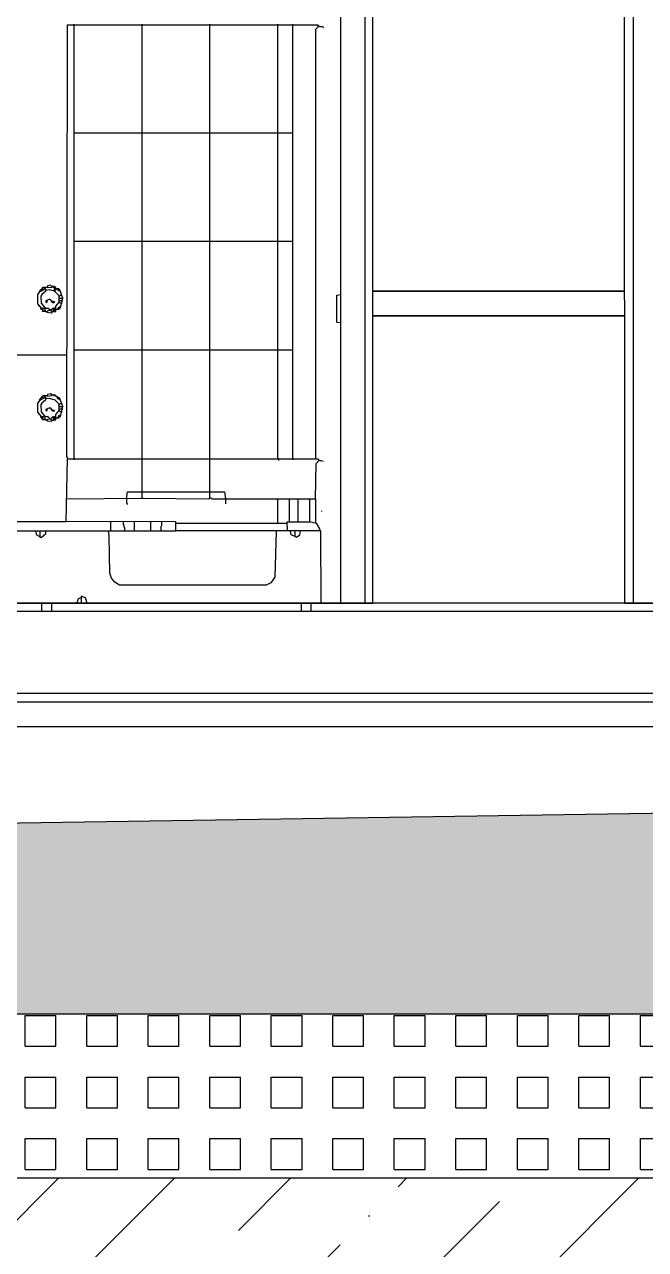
# Model space of a CAD drawing. Extents: x 3792242 to 5145247, y -1546315 to -1031918.
# Drawn here: x 3900299 to 3901056, y -1489897 to -1488405 of the extents above; entities that cross this region are included whole.
import ezdxf

# ---------------------------------------------------------------- set-up
doc = ezdxf.new("R2010")
doc.units = 0
doc.header["$MEASUREMENT"] = 0
for name, color, linetype in [('MÚRY', 1, 'CONTINUOUS'), ('TENKÁ', 7, 'CONTINUOUS'), ('ZZ-chladenie', 133, 'CONTINUOUS'), ('ŠRAFY', 82, 'CONTINUOUS'), ('šrafy-múry', 8, 'CONTINUOUS')]:
    doc.layers.add(name, color=color, linetype=linetype)

msp = doc.modelspace()

# ---------------------------------------------------------------- hatches: boundary and pattern name
at = {"layer": 'ŠRAFY'}
h = msp.add_hatch(dxfattribs=at)
h.set_pattern_fill('SQUARE', color=256, scale=300)
h.paths.add_polyline_path([(3891255, -1489610.27), (3899570.459, -1489610.27), (3902645, -1489610.27), (3902645, -1489342.77), (3897434.5, -1489420.928), (3894301.853, -1489467.918), (3894299.5, -1489470.27), (3894297.217, -1489467.987), (3894145, -1489470.27), (3891255, -1489426.92)])
h.paths.add_polyline_path([(3899519.302, -1489383.559), (3900063.602, -1489383.559), (3900063.602, -1489583.673), (3899519.302, -1489583.673)], flags=24)
h.paths.add_polyline_path([(3901629, -1489450.799), (3901629, -1489163.201), (3901879, -1489163.201), (3901879, -1489450.799)], flags=9)
h.paths.add_polyline_path([(3891377, -1489735.32), (3891377, -1489435.221), (3891627, -1489435.221), (3891627, -1489735.32)], flags=9)
h.paths.add_polyline_path([(3901629, -1489450.799), (3901629, -1489163.201), (3901879, -1489163.201), (3901879, -1489450.799)], flags=9)
h = msp.add_hatch(dxfattribs=at)
h.set_pattern_fill('SQUARE', color=256, scale=300)
h.paths.add_polyline_path([(3902645, -1489810.27), (3902645, -1489610.27), (3899570.459, -1489610.27), (3899570.459, -1489810.27)])
h.paths.add_polyline_path([(3901850, -1490013.319), (3901850, -1489725.721), (3902100, -1489725.721), (3902100, -1490013.319)], flags=9)
h.paths.add_polyline_path([(3901535, -1490013.319), (3901535, -1489725.721), (3901785, -1489725.721), (3901785, -1490013.319)], flags=9)
at = {"layer": 'šrafy-múry'}
h = msp.add_hatch(dxfattribs=at)
h.set_pattern_fill('ANSI36', color=253, scale=800, angle=180)
h.set_pattern_definition([(45, (-28638, 39933.5), (53.0330086, 194.4543648), [250, -50, 0, -50])])
h.paths.add_polyline_path([(3891055, -1490030.27), (3891375, -1490030.27), (3893890, -1490030.27), (3894005, -1490030.27), (3897670, -1490030.27), (3897785, -1490030.27), (3902665, -1490030.27), (3902665, -1490280.27), (3903005, -1490280.27), (3903005, -1488860.27), (3902845, -1488860.27), (3902845, -1489810.27), (3902645, -1489810.27), (3891255, -1489810.27), (3891055, -1489810.27), (3891055, -1489360.27), (3890975, -1489360.27), (3890805, -1489360.27), (3890805, -1489810.27), (3890805, -1490030.27)])

# ---------------------------------------------------------------- linework, layer by layer
at = {"layer": 'MÚRY'}
msp.add_line((3902645, -1489342.77), (3894145, -1489470.27), dxfattribs=at)
at = {"layer": 'TENKÁ'}
for p, q in [((3901030.827, -1488730.27), (3900723.843, -1488730.27)), ((3900723.843, -1488730.27), (3901030.827, -1488730.27)), ((3901030.853, -1488760.27), (3900723.843, -1488760.27)), ((3901030.853, -1488760.27), (3900723.843, -1488760.27)), ((3900723.843, -1488760.27), (3901030.853, -1488760.27)), ((3891163.22, -1489230.27), (3902645, -1489230.27)), ((3891255, -1489260.27), (3902645, -1489260.27)), ((3891255, -1489610.27), (3902645, -1489610.27)), ((3891055, -1489810.27), (3902845, -1489810.27))]:
    msp.add_line(p, q, dxfattribs=at)
at = {"layer": 'ZZ-chladenie'}
for p, q in [((3900714.657, -1489110.27), (3900714.657, -1487420.766)), ((3901041.748, -1489110.27), (3901041.748, -1487420.766)), ((3900723.843, -1489110.27), (3900723.843, -1487443.378)), ((3901031.149, -1489109.563), (3901029.736, -1487441.965)), ((3900684.979, -1489110.27), (3900684.272, -1487625.683)), ((3900359.939, -1488933.618), (3900359.939, -1488405.074)), ((3900442.612, -1488933.618), (3900442.612, -1488405.074)), ((3900525.286, -1488933.618), (3900525.286, -1488405.074)), ((3900607.959, -1488933.618), (3900607.959, -1488405.074)), ((3900626.331, -1488933.618), (3900626.331, -1488405.074)), ((3900350.753, -1488931.498), (3900351.46, -1488405.78)), ((3900351.46, -1488405.78), (3900656.715, -1488405.78)), ((3900656.715, -1488408.606), (3900653.888, -1488411.433)), ((3900653.888, -1488411.433), (3900653.888, -1488933.618)), ((3900656.715, -1488405.78), (3900656.715, -1488408.606)), ((3900657.422, -1488407.193), (3900657.422, -1488406.487)), ((3900657.422, -1488406.487), (3900658.128, -1488407.193)), ((3900658.128, -1488407.193), (3900658.835, -1488407.9)), ((3900658.835, -1488407.9), (3900662.368, -1488407.9)), ((3900662.368, -1488407.9), (3900663.075, -1488408.606)), ((3900663.075, -1488408.606), (3900663.781, -1488409.313)), ((3900359.939, -1488537.21), (3900442.612, -1488537.21)), ((3900442.612, -1488537.21), (3900525.286, -1488537.21)), ((3900525.286, -1488537.21), (3900607.959, -1488537.21)), ((3900607.959, -1488537.21), (3900626.331, -1488537.21)), ((3900359.939, -1488669.346), (3900442.612, -1488669.346)), ((3900442.612, -1488669.346), (3900525.286, -1488669.346)), ((3900525.286, -1488669.346), (3900607.959, -1488669.346)), ((3900607.959, -1488669.346), (3900626.331, -1488669.346)), ((3900315.423, -1488734.354), (3900318.249, -1488730.821)), ((3900317.542, -1488730.821), (3900318.955, -1488728.701)), ((3900318.249, -1488730.821), (3900324.608, -1488727.287)), ((3900318.249, -1488729.407), (3900318.955, -1488728.701)), ((3900318.249, -1488729.407), (3900318.955, -1488730.114)), ((3900318.955, -1488730.114), (3900318.249, -1488729.407)), ((3900318.955, -1488728.701), (3900321.075, -1488726.581)), ((3900318.955, -1488728.701), (3900318.955, -1488727.994)), ((3900318.955, -1488727.994), (3900319.662, -1488727.994)), ((3900318.955, -1488730.114), (3900319.662, -1488729.407)), ((3900319.662, -1488729.407), (3900320.369, -1488729.407)), ((3900320.369, -1488729.407), (3900320.369, -1488728.701)), ((3900324.608, -1488730.821), (3900320.369, -1488734.354)), ((3900321.075, -1488725.874), (3900321.782, -1488725.168)), ((3900321.075, -1488726.581), (3900321.075, -1488725.874)), ((3900321.075, -1488726.581), (3900321.075, -1488727.994)), ((3900321.075, -1488727.994), (3900321.075, -1488726.581)), ((3900321.782, -1488725.168), (3900326.728, -1488725.168)), ((3900323.195, -1488725.168), (3900323.195, -1488726.581)), ((3900323.195, -1488726.581), (3900324.608, -1488726.581)), ((3900324.608, -1488726.581), (3900324.608, -1488725.168)), ((3900324.608, -1488727.287), (3900324.608, -1488730.821)), ((3900325.315, -1488729.407), (3900324.608, -1488730.114)), ((3900329.555, -1488728.701), (3900325.315, -1488729.407)), ((3900327.435, -1488723.755), (3900326.728, -1488725.874)), ((3900326.728, -1488725.874), (3900333.088, -1488725.168)), ((3900330.968, -1488723.048), (3900327.435, -1488723.755)), ((3900335.914, -1488730.114), (3900329.555, -1488728.701)), ((3900332.381, -1488724.461), (3900330.968, -1488723.048)), ((3900335.914, -1488724.461), (3900332.381, -1488724.461)), ((3900333.088, -1488725.168), (3900333.088, -1488724.461)), ((3900334.501, -1488725.874), (3900334.501, -1488725.168)), ((3900335.914, -1488725.874), (3900334.501, -1488725.874)), ((3900335.207, -1488728.701), (3900335.914, -1488727.994)), ((3900335.207, -1488729.407), (3900335.207, -1488728.701)), ((3900335.914, -1488727.287), (3900335.914, -1488724.461)), ((3900337.328, -1488725.168), (3900335.914, -1488725.168)), ((3900336.621, -1488726.581), (3900335.914, -1488725.874)), ((3900340.86, -1488727.287), (3900335.914, -1488727.287)), ((3900341.567, -1488735.767), (3900335.914, -1488730.114)), ((3900337.328, -1488727.287), (3900336.621, -1488726.581)), ((3900336.621, -1488729.407), (3900337.328, -1488728.701)), ((3900336.621, -1488730.114), (3900336.621, -1488729.407)), ((3900337.328, -1488727.287), (3900337.328, -1488725.168)), ((3900337.328, -1488728.701), (3900337.328, -1488727.287)), ((3900339.447, -1488728.701), (3900339.447, -1488727.287)), ((3900342.98, -1488730.821), (3900339.447, -1488728.701)), ((3900340.154, -1488729.407), (3900340.154, -1488728.701)), ((3900340.86, -1488729.407), (3900340.154, -1488729.407)), ((3900342.273, -1488728.701), (3900340.86, -1488727.287)), ((3900341.567, -1488727.994), (3900340.86, -1488727.994)), ((3900340.86, -1488729.407), (3900341.567, -1488730.114)), ((3900341.567, -1488728.701), (3900341.567, -1488727.994)), ((3900342.273, -1488729.407), (3900341.567, -1488728.701)), ((3900341.567, -1488730.114), (3900342.273, -1488729.407)), ((3900341.567, -1488730.114), (3900342.273, -1488729.407)), ((3900345.807, -1488738.594), (3900342.273, -1488728.701)), ((3900315.423, -1488745.659), (3900315.423, -1488734.354)), ((3900320.369, -1488751.312), (3900315.423, -1488745.659)), ((3900317.542, -1488749.192), (3900317.542, -1488748.486)), ((3900320.369, -1488734.354), (3900318.955, -1488736.473)), ((3900318.955, -1488736.473), (3900319.662, -1488744.953)), ((3900319.662, -1488744.953), (3900323.902, -1488750.606)), ((3900330.261, -1488740.007), (3900325.315, -1488742.126)), ((3900325.315, -1488742.126), (3900325.315, -1488743.539)), ((3900325.315, -1488743.539), (3900326.728, -1488743.539)), ((3900326.728, -1488743.539), (3900326.728, -1488742.126)), ((3900331.674, -1488741.42), (3900330.261, -1488740.007)), ((3900333.794, -1488744.246), (3900331.674, -1488741.42)), ((3900333.794, -1488742.833), (3900333.088, -1488742.833)), ((3900333.794, -1488742.833), (3900335.207, -1488742.833)), ((3900335.207, -1488744.246), (3900333.794, -1488744.246)), ((3900335.207, -1488742.833), (3900335.207, -1488744.246)), ((3900337.328, -1488748.486), (3900341.567, -1488743.539)), ((3900337.328, -1488754.846), (3900337.328, -1488748.486)), ((3900341.567, -1488735.767), (3900340.86, -1488735.767)), ((3900341.567, -1488735.767), (3900342.273, -1488735.767)), ((3900341.567, -1488743.539), (3900341.567, -1488735.767)), ((3900342.273, -1488738.594), (3900341.567, -1488738.594)), ((3900342.273, -1488744.246), (3900341.567, -1488744.246)), ((3900342.273, -1488735.767), (3900342.98, -1488735.06)), ((3900342.273, -1488738.594), (3900345.1, -1488738.594)), ((3900342.273, -1488741.42), (3900345.1, -1488741.42)), ((3900342.98, -1488744.953), (3900342.273, -1488744.246)), ((3900342.98, -1488735.06), (3900344.394, -1488735.06)), ((3900342.98, -1488750.606), (3900345.807, -1488738.594)), ((3900344.394, -1488744.953), (3900342.98, -1488744.953)), ((3900342.98, -1488749.192), (3900343.687, -1488748.486)), ((3900344.394, -1488744.953), (3900345.1, -1488744.953)), ((3900345.1, -1488741.42), (3900345.807, -1488741.42)), ((3900680.033, -1488735.06), (3900684.979, -1488734.354)), ((3900680.033, -1488768.271), (3900680.033, -1488735.06)), ((3900318.955, -1488749.899), (3900318.955, -1488749.192)), ((3900318.955, -1488751.312), (3900319.662, -1488750.606)), ((3900318.955, -1488752.019), (3900318.955, -1488751.312)), ((3900321.075, -1488753.432), (3900318.955, -1488751.312)), ((3900319.662, -1488752.019), (3900318.955, -1488752.019)), ((3900319.662, -1488750.606), (3900320.369, -1488751.312)), ((3900320.369, -1488752.725), (3900319.662, -1488752.019)), ((3900321.075, -1488751.312), (3900320.369, -1488751.312)), ((3900328.141, -1488751.312), (3900320.369, -1488751.312)), ((3900321.075, -1488753.432), (3900320.369, -1488752.725)), ((3900321.075, -1488752.019), (3900321.075, -1488751.312)), ((3900321.075, -1488754.846), (3900321.782, -1488752.019)), ((3900324.608, -1488754.846), (3900321.075, -1488754.846)), ((3900323.902, -1488750.606), (3900323.195, -1488752.019)), ((3900323.195, -1488754.846), (3900323.902, -1488752.725)), ((3900324.608, -1488750.606), (3900323.902, -1488750.606)), ((3900323.902, -1488752.019), (3900324.608, -1488751.312)), ((3900323.902, -1488752.725), (3900324.608, -1488754.846)), ((3900324.608, -1488751.312), (3900324.608, -1488750.606)), ((3900324.608, -1488754.846), (3900326.728, -1488754.846)), ((3900326.728, -1488756.259), (3900327.435, -1488754.139)), ((3900331.674, -1488756.965), (3900326.728, -1488756.259)), ((3900327.435, -1488754.139), (3900330.261, -1488753.432)), ((3900333.088, -1488755.552), (3900328.141, -1488751.312)), ((3900330.261, -1488753.432), (3900330.261, -1488752.725)), ((3900331.674, -1488752.725), (3900332.381, -1488752.019)), ((3900331.674, -1488753.432), (3900331.674, -1488752.725)), ((3900333.088, -1488755.552), (3900331.674, -1488756.965)), ((3900332.381, -1488752.019), (3900333.088, -1488751.312)), ((3900333.088, -1488755.552), (3900332.381, -1488754.846)), ((3900333.088, -1488751.312), (3900333.794, -1488751.312)), ((3900333.088, -1488755.552), (3900337.328, -1488754.846)), ((3900334.501, -1488755.552), (3900334.501, -1488750.606)), ((3900334.501, -1488750.606), (3900335.914, -1488750.606)), ((3900335.914, -1488750.606), (3900335.914, -1488754.139)), ((3900335.914, -1488754.139), (3900335.914, -1488754.846)), ((3900340.86, -1488752.725), (3900338.034, -1488752.725)), ((3900339.447, -1488752.725), (3900340.86, -1488750.606)), ((3900340.154, -1488751.312), (3900340.86, -1488750.606)), ((3900340.154, -1488751.312), (3900340.86, -1488752.019)), ((3900340.86, -1488752.019), (3900340.154, -1488751.312)), ((3900340.86, -1488750.606), (3900340.86, -1488749.899)), ((3900340.86, -1488749.899), (3900341.567, -1488749.899)), ((3900340.86, -1488750.606), (3900340.86, -1488752.725)), ((3900340.86, -1488752.019), (3900341.567, -1488751.312)), ((3900341.567, -1488749.899), (3900341.567, -1488749.192)), ((3900341.567, -1488749.192), (3900342.98, -1488749.192)), ((3900342.273, -1488750.606), (3900341.567, -1488749.899)), ((3900341.567, -1488751.312), (3900342.273, -1488750.606)), ((3900341.567, -1488751.312), (3900342.98, -1488750.606)), ((3900684.979, -1488768.978), (3900680.033, -1488768.271)), ((3900191.059, -1488807.841), (3900350.753, -1488807.841)), ((3900359.939, -1488801.482), (3900442.612, -1488801.482)), ((3900442.612, -1488801.482), (3900525.286, -1488801.482)), ((3900525.286, -1488801.482), (3900607.959, -1488801.482)), ((3900607.959, -1488801.482), (3900626.331, -1488801.482)), ((3900315.423, -1488866.49), (3900318.249, -1488862.957)), ((3900315.423, -1488877.795), (3900315.423, -1488866.49)), ((3900317.542, -1488862.957), (3900318.955, -1488860.837)), ((3900318.249, -1488862.957), (3900324.608, -1488859.423)), ((3900318.249, -1488861.543), (3900318.955, -1488860.837)), ((3900318.249, -1488861.543), (3900318.955, -1488862.25)), ((3900318.955, -1488862.25), (3900318.249, -1488861.543)), ((3900318.955, -1488860.837), (3900321.075, -1488858.717)), ((3900318.955, -1488860.837), (3900318.955, -1488860.13)), ((3900318.955, -1488860.13), (3900319.662, -1488860.13)), ((3900318.955, -1488862.25), (3900319.662, -1488861.543)), ((3900320.369, -1488866.49), (3900318.955, -1488868.609)), ((3900319.662, -1488861.543), (3900320.369, -1488861.543)), ((3900320.369, -1488861.543), (3900320.369, -1488860.837)), ((3900324.608, -1488862.957), (3900320.369, -1488866.49)), ((3900321.075, -1488858.01), (3900321.782, -1488857.304)), ((3900321.075, -1488858.717), (3900321.075, -1488858.01)), ((3900321.075, -1488858.717), (3900321.075, -1488860.13)), ((3900321.075, -1488860.13), (3900321.075, -1488858.717)), ((3900321.782, -1488857.304), (3900326.728, -1488857.304)), ((3900323.195, -1488857.304), (3900323.195, -1488858.717)), ((3900323.195, -1488858.717), (3900324.608, -1488858.717)), ((3900324.608, -1488858.717), (3900324.608, -1488857.304)), ((3900324.608, -1488859.423), (3900324.608, -1488862.957)), ((3900325.315, -1488861.543), (3900324.608, -1488862.25)), ((3900329.555, -1488860.837), (3900325.315, -1488861.543)), ((3900327.435, -1488855.891), (3900326.728, -1488858.01)), ((3900326.728, -1488858.01), (3900333.088, -1488857.304)), ((3900330.968, -1488855.184), (3900327.435, -1488855.891)), ((3900336.621, -1488862.957), (3900329.555, -1488860.837)), ((3900332.381, -1488856.597), (3900330.968, -1488855.184)), ((3900338.034, -1488858.717), (3900332.381, -1488856.597)), ((3900333.088, -1488857.304), (3900333.088, -1488856.597)), ((3900335.207, -1488856.597), (3900334.501, -1488856.597)), ((3900334.501, -1488856.597), (3900334.501, -1488857.304)), ((3900335.914, -1488857.304), (3900335.207, -1488856.597)), ((3900335.914, -1488857.304), (3900335.914, -1488856.597)), ((3900335.914, -1488857.304), (3900335.914, -1488858.01)), ((3900337.328, -1488857.304), (3900335.914, -1488857.304)), ((3900341.567, -1488867.903), (3900336.621, -1488862.957)), ((3900337.328, -1488858.717), (3900337.328, -1488857.304)), ((3900342.273, -1488860.837), (3900338.034, -1488858.717)), ((3900339.447, -1488860.837), (3900339.447, -1488859.423)), ((3900342.98, -1488862.957), (3900339.447, -1488860.837)), ((3900340.154, -1488861.543), (3900340.154, -1488860.837)), ((3900340.86, -1488861.543), (3900340.154, -1488861.543)), ((3900341.567, -1488860.13), (3900340.86, -1488860.13)), ((3900340.86, -1488861.543), (3900341.567, -1488862.25)), ((3900341.567, -1488867.903), (3900340.86, -1488867.903)), ((3900341.567, -1488860.837), (3900341.567, -1488860.13)), ((3900342.273, -1488861.543), (3900341.567, -1488860.837)), ((3900341.567, -1488862.25), (3900342.273, -1488861.543)), ((3900341.567, -1488862.25), (3900342.273, -1488861.543)), ((3900341.567, -1488867.903), (3900342.273, -1488867.903)), ((3900341.567, -1488875.675), (3900341.567, -1488867.903)), ((3900345.807, -1488870.73), (3900342.273, -1488860.837)), ((3900342.273, -1488867.903), (3900342.98, -1488867.196)), ((3900342.98, -1488867.196), (3900344.394, -1488867.196)), ((3900320.369, -1488883.448), (3900315.423, -1488877.795)), ((3900317.542, -1488881.328), (3900317.542, -1488880.622)), ((3900318.955, -1488868.609), (3900319.662, -1488877.089)), ((3900318.955, -1488882.035), (3900318.955, -1488881.328)), ((3900318.955, -1488883.448), (3900319.662, -1488882.742)), ((3900319.662, -1488877.089), (3900323.902, -1488882.742)), ((3900319.662, -1488882.742), (3900320.369, -1488883.448)), ((3900323.902, -1488882.742), (3900323.195, -1488884.155)), ((3900324.608, -1488882.742), (3900323.902, -1488882.742)), ((3900324.608, -1488883.448), (3900324.608, -1488882.742)), ((3900330.261, -1488872.143), (3900325.315, -1488874.262)), ((3900325.315, -1488874.262), (3900325.315, -1488875.675)), ((3900325.315, -1488875.675), (3900326.728, -1488875.675)), ((3900326.728, -1488875.675), (3900326.728, -1488874.262)), ((3900331.674, -1488873.556), (3900330.261, -1488872.143)), ((3900333.794, -1488876.382), (3900331.674, -1488873.556)), ((3900333.794, -1488874.969), (3900333.088, -1488874.969)), ((3900333.794, -1488874.969), (3900335.207, -1488874.969)), ((3900335.207, -1488876.382), (3900333.794, -1488876.382)), ((3900334.501, -1488887.688), (3900334.501, -1488882.742)), ((3900334.501, -1488882.742), (3900335.914, -1488882.742)), ((3900335.207, -1488874.969), (3900335.207, -1488876.382)), ((3900335.914, -1488882.742), (3900335.914, -1488886.275)), ((3900337.328, -1488880.622), (3900341.567, -1488875.675)), ((3900337.328, -1488886.982), (3900337.328, -1488880.622)), ((3900339.447, -1488884.861), (3900340.86, -1488882.742)), ((3900340.154, -1488883.448), (3900340.86, -1488882.742)), ((3900340.86, -1488882.742), (3900340.86, -1488882.035)), ((3900340.86, -1488882.035), (3900341.567, -1488882.035)), ((3900340.86, -1488882.742), (3900340.86, -1488884.861)), ((3900342.273, -1488870.73), (3900341.567, -1488870.73)), ((3900342.273, -1488876.382), (3900341.567, -1488876.382)), ((3900341.567, -1488882.035), (3900341.567, -1488881.328)), ((3900341.567, -1488881.328), (3900342.98, -1488881.328)), ((3900342.273, -1488882.742), (3900341.567, -1488882.035)), ((3900341.567, -1488883.448), (3900342.273, -1488882.742)), ((3900341.567, -1488883.448), (3900342.98, -1488882.742)), ((3900342.273, -1488870.73), (3900345.1, -1488870.73)), ((3900342.273, -1488873.556), (3900345.1, -1488873.556)), ((3900342.98, -1488877.089), (3900342.273, -1488876.382)), ((3900342.98, -1488882.742), (3900345.807, -1488870.73)), ((3900344.394, -1488877.089), (3900342.98, -1488877.089)), ((3900342.98, -1488881.328), (3900343.687, -1488880.622)), ((3900344.394, -1488877.089), (3900345.1, -1488877.089)), ((3900345.1, -1488873.556), (3900345.807, -1488873.556)), ((3900318.955, -1488884.155), (3900318.955, -1488883.448)), ((3900321.075, -1488885.568), (3900318.955, -1488883.448)), ((3900319.662, -1488884.155), (3900318.955, -1488884.155)), ((3900320.369, -1488884.861), (3900319.662, -1488884.155)), ((3900321.075, -1488883.448), (3900320.369, -1488883.448)), ((3900328.141, -1488883.448), (3900320.369, -1488883.448)), ((3900321.075, -1488885.568), (3900320.369, -1488884.861)), ((3900321.075, -1488884.155), (3900321.075, -1488883.448)), ((3900321.075, -1488886.982), (3900321.782, -1488884.155)), ((3900324.608, -1488886.982), (3900321.075, -1488886.982)), ((3900323.195, -1488886.982), (3900323.902, -1488884.861)), ((3900323.902, -1488884.155), (3900324.608, -1488883.448)), ((3900323.902, -1488884.861), (3900324.608, -1488886.982)), ((3900324.608, -1488886.982), (3900326.728, -1488886.982)), ((3900326.728, -1488888.395), (3900327.435, -1488886.275)), ((3900331.674, -1488889.101), (3900326.728, -1488888.395)), ((3900327.435, -1488886.275), (3900330.261, -1488885.568)), ((3900333.088, -1488887.688), (3900328.141, -1488883.448)), ((3900330.261, -1488885.568), (3900330.261, -1488884.861)), ((3900331.674, -1488884.861), (3900332.381, -1488884.155)), ((3900331.674, -1488885.568), (3900331.674, -1488884.861)), ((3900333.088, -1488887.688), (3900331.674, -1488889.101)), ((3900332.381, -1488884.155), (3900333.088, -1488883.448)), ((3900333.088, -1488887.688), (3900332.381, -1488886.982)), ((3900333.088, -1488883.448), (3900333.794, -1488883.448)), ((3900333.088, -1488887.688), (3900337.328, -1488886.982)), ((3900335.914, -1488886.275), (3900335.914, -1488886.982)), ((3900340.86, -1488884.861), (3900338.034, -1488884.861)), ((3900340.154, -1488883.448), (3900340.86, -1488884.155)), ((3900340.86, -1488884.155), (3900340.154, -1488883.448)), ((3900340.86, -1488884.155), (3900341.567, -1488883.448)), ((3900350.046, -1489010.638), (3900351.46, -1488934.324)), ((3900352.166, -1488933.618), (3900350.753, -1488931.498)), ((3900352.166, -1488933.618), (3900351.46, -1488932.911)), ((3900351.46, -1488934.324), (3900656.715, -1488934.324)), ((3900359.939, -1488933.618), (3900359.939, -1488935.737)), ((3900442.612, -1488973.894), (3900442.612, -1488933.618)), ((3900525.286, -1488973.894), (3900525.286, -1488933.618)), ((3900607.959, -1488933.618), (3900607.959, -1488934.324)), ((3900607.959, -1488934.324), (3900608.666, -1488935.031)), ((3900608.666, -1488935.031), (3900608.666, -1488936.444)), ((3900626.331, -1488933.618), (3900626.331, -1488935.737)), ((3900653.888, -1488983.08), (3900654.595, -1488939.977)), ((3900654.595, -1488939.977), (3900658.128, -1488936.444)), ((3900656.715, -1488934.324), (3900658.835, -1488936.444)), ((3900658.835, -1488936.444), (3900660.248, -1488936.444)), ((3900660.248, -1488936.444), (3900663.075, -1488937.15)), ((3900350.753, -1488983.08), (3900441.905, -1488982.374)), ((3900423.534, -1488983.08), (3900424.947, -1488974.601)), ((3900423.534, -1488983.08), (3900423.534, -1488988.027)), ((3900424.947, -1488974.601), (3900542.951, -1488974.601)), ((3900441.905, -1488982.374), (3900444.025, -1488982.374)), ((3900442.612, -1488981.667), (3900442.612, -1488973.894)), ((3900442.612, -1488981.667), (3900443.318, -1488982.374)), ((3900444.025, -1488982.374), (3900523.873, -1488983.08)), ((3900523.873, -1488983.08), (3900525.992, -1488981.667)), ((3900525.286, -1488981.667), (3900525.286, -1488973.894)), ((3900525.286, -1488981.667), (3900525.992, -1488982.374)), ((3900525.992, -1488981.667), (3900527.405, -1488983.08)), ((3900527.405, -1488983.08), (3900607.959, -1488983.08)), ((3900542.951, -1488974.601), (3900544.364, -1488983.08)), ((3900544.364, -1488983.08), (3900544.364, -1488989.44)), ((3900607.959, -1489012.758), (3900607.959, -1488983.08)), ((3900607.959, -1488983.08), (3900653.888, -1488983.08)), ((3900622.091, -1489011.345), (3900622.091, -1488983.08)), ((3900632.69, -1489011.345), (3900632.69, -1488983.08)), ((3900646.822, -1489011.345), (3900646.822, -1488983.08)), ((3900653.888, -1488983.08), (3900653.888, -1489012.051)), ((3900423.534, -1488988.027), (3900424.24, -1488988.733)), ((3900424.24, -1488988.733), (3900424.24, -1488990.146)), ((3900661.661, -1488998.626), (3900661.661, -1488997.919)), ((3900191.059, -1489010.638), (3900350.046, -1489010.638)), ((3900483.596, -1489011.345), (3900350.046, -1489010.638)), ((3900404.455, -1489021.944), (3900404.455, -1489011.345)), ((3900420, -1489014.878), (3900420, -1489011.345)), ((3900420.707, -1489015.584), (3900420, -1489014.878)), ((3900420.707, -1489017.704), (3900420.707, -1489015.584)), ((3900433.426, -1489021.944), (3900433.426, -1489011.345)), ((3900453.211, -1489021.944), (3900453.211, -1489011.345)), ((3900465.93, -1489016.291), (3900466.637, -1489015.584)), ((3900465.93, -1489021.944), (3900465.93, -1489016.291)), ((3900466.637, -1489015.584), (3900466.637, -1489011.345)), ((3900483.596, -1489021.944), (3900483.596, -1489011.345)), ((3900484.302, -1489012.758), (3900483.596, -1489012.051)), ((3900484.302, -1489012.758), (3900618.558, -1489012.758)), ((3900619.971, -1489021.944), (3900619.265, -1489011.345)), ((3900619.265, -1489011.345), (3900648.236, -1489011.345)), ((3900648.236, -1489011.345), (3900654.595, -1489012.758)), ((3900653.888, -1489012.051), (3900653.888, -1489012.758)), ((3900654.595, -1489012.758), (3900658.835, -1489019.824)), ((3900198.832, -1489021.944), (3900483.596, -1489021.944)), ((3900314.01, -1489026.89), (3900313.303, -1489021.944)), ((3900317.542, -1489029.01), (3900314.01, -1489026.89)), ((3900317.542, -1489029.01), (3900318.249, -1489028.303)), ((3900317.542, -1489029.01), (3900319.662, -1489030.423)), ((3900318.249, -1489028.303), (3900318.249, -1489021.944)), ((3900319.662, -1489030.423), (3900325.315, -1489025.477)), ((3900325.315, -1489025.477), (3900325.315, -1489021.944)), ((3900402.335, -1489028.303), (3900401.629, -1489021.944)), ((3900403.042, -1489073.527), (3900402.335, -1489028.303)), ((3900421.414, -1489018.411), (3900420.707, -1489017.704)), ((3900421.414, -1489021.944), (3900421.414, -1489018.411)), ((3900660.248, -1489021.944), (3900483.596, -1489021.944)), ((3900605.839, -1489022.65), (3900604.426, -1489078.472)), ((3900624.211, -1489026.89), (3900623.504, -1489021.944)), ((3900629.157, -1489029.01), (3900624.211, -1489026.89)), ((3900629.157, -1489029.01), (3900629.157, -1489021.944)), ((3900629.157, -1489029.01), (3900630.57, -1489029.716)), ((3900630.57, -1489029.716), (3900634.81, -1489026.89)), ((3900634.81, -1489026.89), (3900635.517, -1489021.944)), ((3900658.835, -1489019.824), (3900658.835, -1489021.944)), ((3900660.954, -1489110.27), (3900660.248, -1489021.944)), ((3900405.162, -1489079.886), (3900403.042, -1489073.527)), ((3900409.402, -1489084.832), (3900405.162, -1489079.886)), ((3900415.055, -1489088.365), (3900409.402, -1489084.832)), ((3900593.827, -1489088.365), (3900415.055, -1489088.365)), ((3900599.479, -1489085.538), (3900593.827, -1489088.365)), ((3900604.426, -1489078.472), (3900599.479, -1489085.538)), ((3900363.472, -1489109.563), (3900364.885, -1489104.617)), ((3900364.885, -1489104.617), (3900368.418, -1489103.204)), ((3900373.364, -1489103.911), (3900368.418, -1489101.79)), ((3900368.418, -1489101.79), (3900368.418, -1489109.563)), ((3900375.484, -1489110.27), (3900373.364, -1489103.911)), ((3902044.178, -1489110.27), (3899730.314, -1489110.27)), ((3901989.178, -1489120.27), (3899730.314, -1489120.27)), ((3900047.182, -1489110.27), (3900407.553, -1489110.27)), ((3900258.187, -1489109.563), (3900363.472, -1489110.27)), ((3900320.382, -1489120.27), (3900320.382, -1489110.27)), ((3900332.382, -1489120.27), (3900332.382, -1489110.27)), ((3900363.472, -1489110.27), (3900723.843, -1489110.27)), ((3900368.418, -1489109.563), (3900368.418, -1489110.27)), ((3900636.672, -1489120.27), (3900636.672, -1489110.27)), ((3900648.672, -1489120.27), (3900648.672, -1489110.27)), ((3901030.443, -1489110.27), (3901132.901, -1489110.27)), ((3901989.178, -1489220.27), (3899730.314, -1489220.27))]:
    msp.add_line(p, q, dxfattribs=at)

doc.saveas('drawing.dxf')
